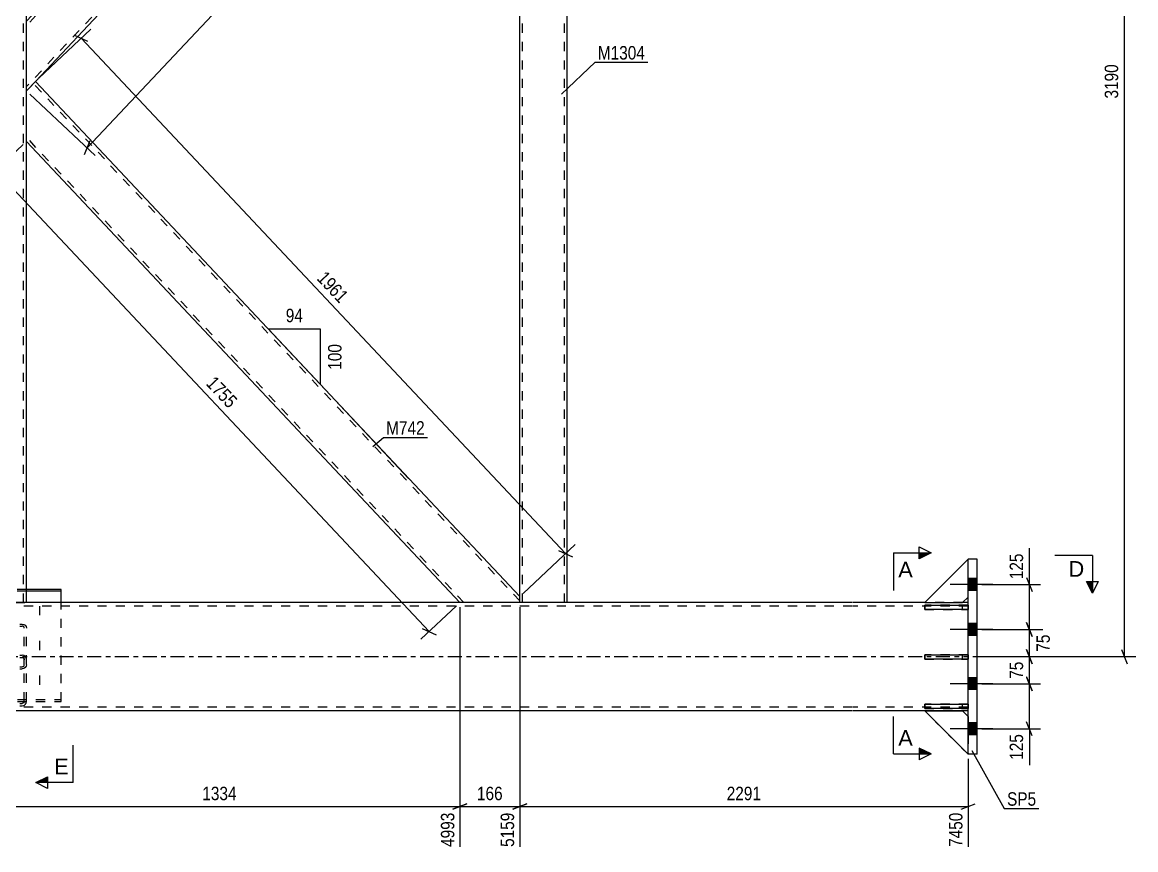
# Model space of a CAD drawing. Header units: millimetres. Extents: x 0 to 841, y 0 to 594.
# Drawn here: x 258.2 to 495.8, y 123.2 to 299.7 of the extents above; entities that cross this region are included whole.
import ezdxf

# ---------------------------------------------------------------- set-up
doc = ezdxf.new("R2010")
doc.units = ezdxf.units.MM
doc.linetypes.add('DXK_LINE_DOT2', pattern=[3.9198, 1.9599, -1.9599])
doc.linetypes.add('DXK_LINE_DOT3', pattern=[5.9187, 2.979, -0.9799, 0.9799, -0.9799])
doc.styles.add('Arial', font='ARIAL.TTF', dxfattribs={"height": 0.2})
doc.styles.add('Arial Narrow', font='ARIALN.TTF', dxfattribs={"height": 0.2})

# ---------------------------------------------------------------- blocks, each defined once
blk = doc.blocks.new('Part-570388617-2675 - 2555')
at = {"color": 7, "linetype": 'DXK_LINE_DOT2'}
for p, q in [((374.47, 398.24), (364.32, 398.24)), ((364.32, 396.97), (364.32, 398.24)), ((364.93, 175.94), (364.93, 398.24)), ((373.85, 175.94), (373.85, 398.24)), ((364.32, 175.94), (364.32, 177.21)), ((374.47, 175.94), (364.32, 175.94))]:
    blk.add_line(p, q, dxfattribs=at)
at = {"color": 2, "linetype": 'Continuous'}
for p, q in [((364.32, 177.21), (364.32, 396.97)), ((374.47, 175.94), (374.47, 398.24))]:
    blk.add_line(p, q, dxfattribs=at)
blk = doc.blocks.new('Bolt-570388617-2559 - 2555')
at = {"color": 1, "linetype": 'DXK_LINE_DOT2'}
for p, q in [((246.12, 175.18), (246.12, 172.99)), ((254.01, 175.18), (254.01, 172.99)), ((261.89, 175.18), (261.89, 172.99)), ((246.12, 167.77), (246.12, 165.58)), ((261.89, 167.77), (261.89, 165.58)), ((246.12, 160.36), (246.12, 158.17)), ((254.01, 160.36), (254.01, 158.17)), ((261.89, 160.36), (261.89, 158.17))]:
    blk.add_line(p, q, dxfattribs=at)
blk = doc.blocks.new('Part-570388617-2633 - 2555')
at = {"color": 2, "linetype": 'Continuous'}
for p, q in [((389.85, 175.94), (118.16, 175.93)), ((435.26, 175.94), (389.95, 175.94)), ((450.75, 175.94), (435.36, 175.94)), ((459.98, 175.94), (458.82, 175.94)), ((389.85, 152.86), (118.16, 152.86)), ((435.26, 152.86), (389.95, 152.86)), ((459.98, 152.86), (435.36, 152.86))]:
    blk.add_line(p, q, dxfattribs=at)
at = {"color": 7, "linetype": 'DXK_LINE_DOT2'}
for p, q in [((458.82, 175.94), (450.75, 175.94)), ((459.98, 152.86), (459.98, 175.94)), ((389.85, 175.17), (118.16, 175.17)), ((435.26, 175.17), (389.95, 175.17)), ((459.98, 175.17), (435.36, 175.17)), ((389.85, 153.63), (118.16, 153.63)), ((435.26, 153.63), (389.95, 153.63)), ((459.98, 153.63), (435.36, 153.63))]:
    blk.add_line(p, q, dxfattribs=at)
at = {"color": 7, "linetype": 'DXK_LINE_DOT3'}
for p, q in [((118.16, 164.4), (389.85, 164.4)), ((389.95, 164.4), (435.26, 164.4)), ((435.36, 164.4), (459.98, 164.4))]:
    blk.add_line(p, q, dxfattribs=at)
blk = doc.blocks.new('Bolt-570388617-2634 - 2555')
at = {"linetype": 'Continuous'}
for points in [[(459.98, 181.05), (459.98, 178.51), (461.9, 178.51), (461.9, 181.05)], [(459.98, 181.05), (459.98, 178.51), (461.9, 178.51), (461.9, 181.05)], [(459.98, 181.05), (459.98, 178.51), (461.9, 178.51), (461.9, 181.05)], [(459.98, 171.44), (459.98, 168.9), (461.9, 168.9), (461.9, 171.44)], [(459.98, 171.44), (459.98, 168.9), (461.9, 168.9), (461.9, 171.44)], [(459.98, 159.9), (459.98, 157.36), (461.9, 157.36), (461.9, 159.9)], [(459.98, 159.9), (459.98, 157.36), (461.9, 157.36), (461.9, 159.9)], [(459.98, 150.28), (459.98, 147.74), (461.9, 147.74), (461.9, 150.28)], [(459.98, 150.28), (459.98, 147.74), (461.9, 147.74), (461.9, 150.28)], [(459.98, 150.28), (459.98, 147.74), (461.9, 147.74), (461.9, 150.28)]]:
    blk.add_hatch(color=1, dxfattribs=at).paths.add_polyline_path(points)
at = {"color": 1, "linetype": 'Continuous'}
for p, q in [((461.9, 181.05), (459.98, 181.05)), ((461.9, 181.05), (459.98, 181.05)), ((461.9, 181.05), (459.98, 181.05)), ((465.29, 179.78), (456.13, 179.78)), ((465.29, 179.78), (456.13, 179.78)), ((465.29, 179.78), (456.13, 179.78)), ((461.9, 178.51), (459.98, 178.51)), ((461.9, 178.51), (459.98, 178.51)), ((461.9, 178.51), (459.98, 178.51)), ((461.9, 171.44), (459.98, 171.44)), ((461.9, 171.44), (459.98, 171.44)), ((465.29, 170.17), (456.13, 170.17)), ((465.29, 170.17), (456.13, 170.17)), ((461.9, 168.9), (459.98, 168.9)), ((461.9, 168.9), (459.98, 168.9)), ((461.9, 159.9), (459.98, 159.9)), ((461.9, 159.9), (459.98, 159.9)), ((465.29, 158.63), (456.13, 158.63)), ((465.29, 158.63), (456.13, 158.63)), ((461.9, 157.36), (459.98, 157.36)), ((461.9, 157.36), (459.98, 157.36)), ((461.9, 150.28), (459.98, 150.28)), ((461.9, 150.28), (459.98, 150.28)), ((461.9, 150.28), (459.98, 150.28)), ((465.29, 149.01), (456.13, 149.01)), ((465.29, 149.01), (456.13, 149.01)), ((465.29, 149.01), (456.13, 149.01)), ((461.9, 147.74), (459.98, 147.74)), ((461.9, 147.74), (459.98, 147.74)), ((461.9, 147.74), (459.98, 147.74))]:
    blk.add_line(p, q, dxfattribs=at)
blk = doc.blocks.new('Part-570388617-2576 - 2555')
at = {"color": 2, "linetype": 'Continuous'}
for p, q in [((459.98, 185.17), (450.75, 175.94)), ((450.75, 175.94), (458.82, 175.94)), ((458.82, 175.94), (459.98, 177.09))]:
    blk.add_line(p, q, dxfattribs=at)
at = {"color": 7, "linetype": 'DXK_LINE_DOT2'}
blk.add_line((459.98, 177.09), (459.98, 185.17), dxfattribs=at)
blk = doc.blocks.new('Part-570388617-2577 - 2555')
at = {"color": 7, "linetype": 'DXK_LINE_DOT2'}
for p, q in [((459.98, 185.17), (450.75, 175.94)), ((459.98, 177.09), (459.98, 185.17)), ((450.75, 175.94), (458.82, 175.94)), ((458.82, 175.94), (459.98, 177.09))]:
    blk.add_line(p, q, dxfattribs=at)
blk = doc.blocks.new('Part-570388617-2578 - 2555')
at = {"color": 2, "linetype": 'Continuous'}
for p, q in [((450.75, 152.81), (458.82, 152.81)), ((459.98, 143.58), (450.75, 152.81)), ((458.82, 152.81), (459.98, 151.65)), ((459.98, 143.58), (459.98, 143.63))]:
    blk.add_line(p, q, dxfattribs=at)
at = {"color": 7, "linetype": 'DXK_LINE_DOT2'}
blk.add_line((459.98, 143.63), (459.98, 151.65), dxfattribs=at)
blk = doc.blocks.new('Part-570388617-2579 - 2555')
at = {"color": 7, "linetype": 'DXK_LINE_DOT2'}
for p, q in [((450.75, 152.81), (458.82, 152.81)), ((459.98, 143.58), (450.75, 152.81)), ((458.82, 152.81), (459.98, 151.65)), ((459.98, 151.65), (459.98, 143.58))]:
    blk.add_line(p, q, dxfattribs=at)
blk = doc.blocks.new('Part-570388617-2580 - 2555')
at = {"color": 7, "linetype": 'DXK_LINE_DOT2'}
for p, q in [((459.98, 175.38), (450.75, 175.38)), ((450.75, 175.38), (450.75, 174.46)), ((450.75, 174.46), (459.98, 174.46)), ((458.82, 174.46), (458.82, 175.38)), ((459.98, 174.46), (459.98, 175.38))]:
    blk.add_line(p, q, dxfattribs=at)
blk = doc.blocks.new('Part-570388617-2581 - 2555')
at = {"color": 7, "linetype": 'DXK_LINE_DOT2'}
for p, q in [((459.98, 154.23), (450.75, 154.23)), ((450.75, 154.23), (450.75, 153.31)), ((450.75, 153.31), (459.98, 153.31)), ((458.82, 153.31), (458.82, 154.23)), ((459.98, 153.31), (459.98, 154.23))]:
    blk.add_line(p, q, dxfattribs=at)
blk = doc.blocks.new('Part-570388617-2582 - 2555')
at = {"color": 7, "linetype": 'DXK_LINE_DOT2'}
for p, q in [((459.98, 164.81), (450.75, 164.81)), ((450.75, 164.81), (450.75, 163.88)), ((458.82, 163.88), (458.82, 164.81)), ((459.98, 163.88), (459.98, 164.81)), ((450.75, 163.88), (459.98, 163.88))]:
    blk.add_line(p, q, dxfattribs=at)
blk = doc.blocks.new('Part-570388617-2583 - 2555')
at = {"color": 2, "linetype": 'Continuous'}
for p, q in [((450.75, 175.38), (459.98, 175.38)), ((450.75, 174.46), (450.75, 175.38)), ((459.98, 174.46), (450.75, 174.46)), ((459.98, 175.38), (459.98, 174.46))]:
    blk.add_line(p, q, dxfattribs=at)
at = {"color": 7, "linetype": 'DXK_LINE_DOT2'}
blk.add_line((458.82, 174.46), (458.82, 175.38), dxfattribs=at)
blk = doc.blocks.new('Part-570388617-2584 - 2555')
at = {"color": 2, "linetype": 'Continuous'}
for p, q in [((450.75, 154.23), (459.98, 154.23)), ((450.75, 153.31), (450.75, 154.23)), ((459.98, 153.31), (450.75, 153.31)), ((459.98, 154.23), (459.98, 153.31))]:
    blk.add_line(p, q, dxfattribs=at)
at = {"color": 7, "linetype": 'DXK_LINE_DOT2'}
blk.add_line((458.82, 153.31), (458.82, 154.23), dxfattribs=at)
blk = doc.blocks.new('Part-570388617-2585 - 2555')
at = {"color": 2, "linetype": 'Continuous'}
for p, q in [((450.75, 164.81), (459.98, 164.81)), ((450.75, 163.88), (450.75, 164.81)), ((459.98, 164.81), (459.98, 163.88)), ((459.98, 163.88), (450.75, 163.88))]:
    blk.add_line(p, q, dxfattribs=at)
at = {"color": 7, "linetype": 'DXK_LINE_DOT2'}
blk.add_line((458.82, 163.88), (458.82, 164.81), dxfattribs=at)
blk = doc.blocks.new('Part-570388617-2605 - 2555')
at = {"color": 2, "linetype": 'Continuous'}
for p, q in [((461.9, 185.17), (459.98, 185.17)), ((459.98, 175.38), (459.98, 185.17)), ((461.9, 143.63), (461.9, 185.17)), ((459.98, 164.81), (459.98, 174.46)), ((459.98, 154.23), (459.98, 163.88)), ((459.98, 143.63), (459.98, 153.31)), ((461.9, 143.63), (459.98, 143.63))]:
    blk.add_line(p, q, dxfattribs=at)
at = {"color": 7, "linetype": 'DXK_LINE_DOT2'}
for p, q in [((459.98, 174.46), (459.98, 175.38)), ((459.98, 153.31), (459.98, 164.81))]:
    blk.add_line(p, q, dxfattribs=at)
blk = doc.blocks.new('Part-570388617-2610 - 2555')
at = {"color": 2, "linetype": 'Continuous'}
for p, q in [((248.93, 299.9), (248.93, 398.24)), ((259.08, 299.9), (259.08, 398.24)), ((248.93, 175.94), (248.93, 274.28)), ((259.09, 175.94), (259.08, 274.28))]:
    blk.add_line(p, q, dxfattribs=at)
at = {"color": 7, "linetype": 'DXK_LINE_DOT2'}
for p, q in [((259.08, 398.24), (248.93, 398.24)), ((249.55, 175.94), (249.55, 398.24)), ((258.47, 175.94), (258.47, 398.24)), ((248.93, 274.28), (248.93, 299.9)), ((259.08, 274.28), (259.08, 299.9)), ((248.93, 175.94), (259.09, 175.94))]:
    blk.add_line(p, q, dxfattribs=at)
at = {"color": 7, "linetype": 'DXK_LINE_DOT3'}
blk.add_line((254.01, 175.94), (254.01, 398.24), dxfattribs=at)
blk = doc.blocks.new('Part-570388617-2680 - 2555')
at = {"color": 2, "linetype": 'Continuous'}
for p, q in [((260.98, 287.09), (259.08, 285.08)), ((364.32, 177.21), (260.98, 287.09)), ((259.08, 276.08), (259.08, 285.08)), ((259.08, 274.28), (259.08, 276.08)), ((351.57, 175.94), (259.08, 274.28)), ((364.32, 175.94), (364.32, 177.21))]:
    blk.add_line(p, q, dxfattribs=at)
at = {"color": 7, "linetype": 'DXK_LINE_DOT2'}
for p, q in [((364.32, 176.31), (260.55, 286.64)), ((259.08, 274.42), (259.08, 276.08)), ((259.08, 275.18), (259.08, 275.39)), ((352.42, 175.94), (259.08, 275.18)), ((364.32, 175.94), (351.57, 175.94))]:
    blk.add_line(p, q, dxfattribs=at)
blk = doc.blocks.new('Part-570388617-2684 - 2555')
at = {"color": 7, "linetype": 'DXK_LINE_DOT2'}
for p, q in [((249, 170.82), (249.2, 171.1)), ((249.2, 171.1), (249.5, 171.29)), ((249.5, 171.29), (249.85, 171.35)), ((249.85, 171.35), (258.16, 171.35)), ((258.16, 171.35), (258.52, 171.29)), ((258.52, 171.29), (258.81, 171.1)), ((258.81, 171.1), (259.01, 170.82)), ((248.93, 170.49), (249, 170.82)), ((248.93, 154.9), (248.93, 170.49)), ((249.43, 170.65), (249.39, 170.49)), ((249.39, 154.9), (249.39, 170.49)), ((249.53, 170.79), (249.43, 170.65)), ((249.68, 170.89), (249.53, 170.79)), ((249.85, 170.92), (249.68, 170.89)), ((249.85, 170.92), (258.16, 170.92)), ((258.34, 170.89), (258.16, 170.92)), ((258.49, 170.79), (258.34, 170.89)), ((258.59, 170.65), (258.49, 170.79)), ((258.62, 170.49), (258.59, 170.65)), ((258.62, 154.9), (258.62, 170.49)), ((259.01, 170.82), (259.09, 170.49)), ((259.09, 154.9), (259.09, 170.49)), ((249, 164.12), (248.93, 163.74)), ((249.39, 163.74), (249.43, 163.93)), ((249.43, 163.93), (249.53, 164.09)), ((249.85, 164.73), (249.5, 164.65)), ((249.53, 164.09), (249.68, 164.2)), ((249.68, 164.2), (249.85, 164.23)), ((249.85, 164.73), (258.16, 164.73)), ((249.85, 164.23), (258.16, 164.23)), ((258.52, 164.65), (258.16, 164.73)), ((258.16, 164.23), (258.34, 164.2)), ((258.34, 164.2), (258.49, 164.09)), ((258.49, 164.09), (258.59, 163.93)), ((258.59, 163.93), (258.62, 163.74)), ((259.09, 163.74), (259.01, 164.12)), ((249, 162.35), (248.93, 162.68)), ((249.2, 162.07), (249, 162.35)), ((249.5, 161.88), (249.2, 162.07)), ((249.39, 162.68), (249.43, 162.51)), ((249.43, 162.51), (249.53, 162.37)), ((249.85, 161.81), (249.5, 161.88)), ((249.53, 162.37), (249.68, 162.28)), ((249.68, 162.28), (249.85, 162.25)), ((249.85, 162.25), (258.16, 162.25)), ((249.85, 161.81), (258.16, 161.81)), ((258.16, 162.25), (258.34, 162.28)), ((258.52, 161.88), (258.16, 161.81)), ((258.34, 162.28), (258.49, 162.37)), ((258.49, 162.37), (258.59, 162.51)), ((258.81, 162.07), (258.52, 161.88)), ((258.59, 162.51), (258.62, 162.68)), ((259.01, 162.35), (258.81, 162.07)), ((259.09, 162.68), (259.01, 162.35)), ((248.93, 154.9), (249, 154.53)), ((249.43, 154.71), (249.39, 154.9)), ((249.53, 154.55), (249.43, 154.71)), ((249.68, 154.45), (249.53, 154.55)), ((249.85, 154.41), (249.68, 154.45)), ((258.34, 154.45), (258.16, 154.41)), ((258.49, 154.55), (258.34, 154.45)), ((258.59, 154.71), (258.49, 154.55)), ((258.62, 154.9), (258.59, 154.71)), ((259.01, 154.53), (259.09, 154.9)), ((249.5, 153.99), (249.85, 153.92)), ((249.85, 154.41), (258.16, 154.41)), ((249.85, 153.92), (258.16, 153.92)), ((258.16, 153.92), (258.52, 153.99))]:
    blk.add_line(p, q, dxfattribs=at)
at = {"color": 7, "linetype": 'DXK_LINE_DOT3'}
blk.add_line((254.01, 170), (254.01, 155.9), dxfattribs=at)
at = {"color": 7, "linetype": 'DXK_LINE_DOT2'}
for centre, start, end in [((249.89, 163.78), 114.3201, 159.2418), ((258.12, 163.78), 20.7584, 65.6802), ((249.89, 154.86), 200.7584, 245.6802), ((258.12, 154.86), 294.3201, 339.2418)]:
    blk.add_arc(centre, 0.955, start, end, dxfattribs=at)
blk = doc.blocks.new('Part-570388617-2691 - 2555')
at = {"color": 2, "linetype": 'Continuous'}
for p, q in [((248.93, 178.75), (241.51, 178.75)), ((241.51, 178.75), (241.51, 175.94)), ((248.93, 178.33), (241.51, 178.33)), ((266.51, 178.75), (259.09, 178.75)), ((266.51, 178.33), (259.09, 178.33)), ((266.51, 175.94), (266.51, 178.75))]:
    blk.add_line(p, q, dxfattribs=at)
at = {"color": 7, "linetype": 'DXK_LINE_DOT2'}
for p, q in [((259.09, 178.75), (248.93, 178.75)), ((259.09, 178.33), (248.93, 178.33)), ((241.51, 175.94), (241.51, 154.84)), ((266.51, 154.84), (266.51, 175.94)), ((241.51, 155.26), (266.51, 155.26)), ((241.51, 154.84), (266.51, 154.84))]:
    blk.add_line(p, q, dxfattribs=at)
blk = doc.blocks.new('Part-570388617-2699 - 2555')
at = {"color": 2, "linetype": 'Continuous'}
for p, q in [((351.57, 398.24), (259.08, 299.9)), ((364.32, 396.97), (260.98, 287.09)), ((364.32, 396.97), (364.32, 398.24)), ((259.08, 286.87), (259.08, 299.9)), ((259.08, 285.08), (259.08, 286.87))]:
    blk.add_line(p, q, dxfattribs=at)
at = {"color": 7, "linetype": 'DXK_LINE_DOT2'}
for p, q in [((352.42, 398.24), (259.08, 299)), ((364.32, 397.87), (259.08, 285.98)), ((364.32, 398.24), (351.57, 398.24)), ((260.98, 287.09), (259.08, 285.08)), ((259.08, 285.21), (259.08, 286.87)), ((259.08, 285.98), (259.08, 286.04))]:
    blk.add_line(p, q, dxfattribs=at)
blk = doc.blocks.new('StraightDimension-570388617-7429 - 2555')
at = {"color": 7, "linetype": 'Continuous'}
for p, q in [((472.47, 171.67), (473.67, 168.67)), ((462.9, 170.17), (475.92, 170.17)), ((473.07, 164.4), (473.07, 170.17)), ((460.98, 164.4), (475.92, 164.4)), ((473.67, 162.9), (472.47, 165.9))]:
    blk.add_line(p, q, dxfattribs=at)
at = {"color": 0}
blk.add_wipeout([(478.02, 169.71), (473.82, 169.71), (473.82, 164.85), (478.02, 164.85)], dxfattribs=at)
at = {"color": 3, "style": 'Arial Narrow'}
blk.add_text('75', height=2.863, rotation=90.0002, dxfattribs=at).set_placement((477.42, 165.45))
blk = doc.blocks.new('StraightDimension-570388617-7311 - 2555')
at = {"color": 7, "linetype": 'Continuous'}
for p, q in [((351.57, 174.94), (351.57, 123.82)), ((364.32, 174.94), (364.32, 123.82)), ((353.07, 133.04), (350.07, 131.84)), ((351.57, 132.44), (364.32, 132.44)), ((362.82, 131.84), (365.82, 133.04))]:
    blk.add_line(p, q, dxfattribs=at)
at = {"color": 0}
blk.add_wipeout([(361.29, 133.19), (361.29, 137.39), (354.6, 137.39), (354.6, 133.19)], dxfattribs=at)
at = {"color": 0, "linetype": 'Continuous'}
blk.add_wipeout([(363.72, 131.74), (359.52, 131.74), (359.52, 123.22), (363.72, 123.22)], dxfattribs=at)
at = {"color": 3, "style": 'Arial Narrow'}
blk.add_text('166', height=2.863, dxfattribs=at).set_placement((355.2, 133.79))
at = {"color": 3, "linetype": 'Continuous', "style": 'Arial Narrow'}
blk.add_text('5159', height=2.863, rotation=90.0002, dxfattribs=at).set_placement((363.12, 123.82))
blk = doc.blocks.new('AngleDimension-570388617-2796 - 2555')
at = {"color": 7, "linetype": 'Continuous'}
for p, q in [((321.79, 234.23), (310.69, 234.23)), ((321.79, 222.43), (310.69, 234.23)), ((321.79, 222.43), (321.79, 234.23)), ((340.62, 202.4), (321.79, 222.43))]:
    blk.add_line(p, q, dxfattribs=at)
at = {"color": 0}
for points in [[(318.66, 235.13), (318.66, 239.33), (313.81, 239.33), (313.81, 235.13)], [(326.89, 231.67), (322.69, 231.67), (322.69, 224.99), (326.89, 224.99)]]:
    blk.add_wipeout(points, dxfattribs=at)
at = {"color": 3, "style": 'Arial Narrow'}
blk.add_text('94', height=2.863, dxfattribs=at).set_placement((314.41, 235.73))
blk.add_text('100', height=2.863, rotation=90.0002, dxfattribs=at).set_placement((326.29, 225.59))
blk = doc.blocks.new('StraightDimension-570388617-2862 - 2555')
at = {"color": 7, "linetype": 'Continuous'}
for p, q in [((365.04, 396.29), (378.98, 383.18)), ((376.64, 383.32), (377.82, 386.33)), ((272, 272.93), (377.23, 384.82)), ((259.81, 284.39), (273.75, 271.28)), ((272.59, 274.43), (271.41, 271.42))]:
    blk.add_line(p, q, dxfattribs=at)
at = {"color": 0}
blk.add_wipeout([(326.99, 332.49), (323.93, 335.37), (318.1, 329.17), (321.16, 326.29)], dxfattribs=at)
at = {"color": 3, "style": 'Arial Narrow'}
blk.add_text('1997', height=2.863, rotation=46.7591, dxfattribs=at).set_placement((321.13, 327.14))
blk = doc.blocks.new('StraightDimension-570388617-2877 - 2555')
at = {"color": 7, "linetype": 'Continuous'}
for p, q in [((261.71, 287.77), (272.82, 298.22)), ((272.21, 295.59), (269.28, 296.95)), ((270.74, 296.27), (374.08, 186.39)), ((365.04, 177.89), (376.16, 188.34)), ((372.62, 187.07), (375.55, 185.71))]:
    blk.add_line(p, q, dxfattribs=at)
at = {"color": 0}
blk.add_wipeout([(325.87, 238.74), (328.93, 241.62), (323.1, 247.82), (320.04, 244.94)], dxfattribs=at)
at = {"color": 3, "style": 'Arial Narrow'}
blk.add_text('1961', height=2.863, rotation=-46.7591, dxfattribs=at).set_placement((320.89, 244.92))
blk = doc.blocks.new('StraightDimension-570388617-7310 - 2555')
at = {"color": 7, "linetype": 'Continuous'}
for p, q in [((364.32, 174.94), (364.32, 123.82)), ((459.98, 142.58), (459.98, 123.82)), ((365.82, 133.04), (362.82, 131.84)), ((364.32, 132.44), (459.98, 132.44)), ((458.48, 131.84), (461.48, 133.04))]:
    blk.add_line(p, q, dxfattribs=at)
at = {"color": 0}
blk.add_wipeout([(416.4, 133.19), (416.4, 137.39), (407.89, 137.39), (407.89, 133.19)], dxfattribs=at)
at = {"color": 0, "linetype": 'Continuous'}
blk.add_wipeout([(459.38, 131.74), (455.18, 131.74), (455.18, 123.22), (459.38, 123.22)], dxfattribs=at)
at = {"color": 3, "style": 'Arial Narrow'}
blk.add_text('2291', height=2.863, dxfattribs=at).set_placement((408.49, 133.79))
at = {"color": 3, "linetype": 'Continuous', "style": 'Arial Narrow'}
blk.add_text('7450', height=2.863, rotation=90.0002, dxfattribs=at).set_placement((458.78, 123.82))
blk = doc.blocks.new('StraightDimension-570388617-7312 - 2555')
at = {"color": 7, "linetype": 'Continuous'}
for p, q in [((248.93, 174.94), (248.93, 123.82)), ((351.57, 174.94), (351.57, 123.82)), ((250.43, 133.04), (247.43, 131.84)), ((248.93, 132.44), (351.57, 132.44)), ((350.07, 131.84), (353.07, 133.04))]:
    blk.add_line(p, q, dxfattribs=at)
at = {"color": 0}
blk.add_wipeout([(304.51, 133.19), (304.51, 137.39), (296, 137.39), (296, 133.19)], dxfattribs=at)
at = {"color": 0, "linetype": 'Continuous'}
blk.add_wipeout([(350.97, 131.74), (346.77, 131.74), (346.77, 123.22), (350.97, 123.22)], dxfattribs=at)
at = {"color": 3, "style": 'Arial Narrow'}
blk.add_text('1334', height=2.863, dxfattribs=at).set_placement((296.6, 133.79))
at = {"color": 3, "linetype": 'Continuous', "style": 'Arial Narrow'}
blk.add_text('4993', height=2.863, rotation=90.0002, dxfattribs=at).set_placement((350.37, 123.82))
blk = doc.blocks.new('StraightDimension-570388617-7428 - 2555')
at = {"color": 7, "linetype": 'Continuous'}
for p, q in [((472.47, 181.28), (473.67, 178.28)), ((462.9, 179.78), (475.47, 179.78)), ((473.07, 170.17), (473.07, 179.78)), ((473.67, 168.67), (472.47, 171.67)), ((462.9, 170.17), (475.47, 170.17))]:
    blk.add_line(p, q, dxfattribs=at)
at = {"color": 0}
blk.add_wipeout([(472.32, 186.99), (468.12, 186.99), (468.12, 180.31), (472.32, 180.31)], dxfattribs=at)
at = {"color": 7, "linetype": 'Continuous'}
blk.add_line((473.07, 179.78), (473.07, 187.52), dxfattribs=at)
blk.add_line((473.07, 179.78), (473.07, 187.52), dxfattribs=at)
at = {"color": 3, "style": 'Arial Narrow'}
blk.add_text('125', height=2.863, rotation=90.0002, dxfattribs=at).set_placement((471.72, 180.91))
blk = doc.blocks.new('StraightDimension-570388617-7430 - 2555')
at = {"color": 7, "linetype": 'Continuous'}
for p, q in [((460.98, 164.4), (475.47, 164.4)), ((472.47, 165.9), (473.67, 162.9)), ((473.07, 158.63), (473.07, 164.4)), ((473.67, 157.13), (472.47, 160.13)), ((462.9, 158.63), (475.47, 158.63))]:
    blk.add_line(p, q, dxfattribs=at)
at = {"color": 0}
blk.add_wipeout([(472.32, 163.94), (468.12, 163.94), (468.12, 159.08), (472.32, 159.08)], dxfattribs=at)
at = {"color": 3, "style": 'Arial Narrow'}
blk.add_text('75', height=2.863, rotation=90.0002, dxfattribs=at).set_placement((471.72, 159.68))
blk = doc.blocks.new('StraightDimension-570388617-7431 - 2555')
at = {"color": 7, "linetype": 'Continuous'}
for p, q in [((472.47, 160.13), (473.67, 157.13)), ((462.9, 158.63), (475.47, 158.63)), ((473.07, 149.01), (473.07, 158.63)), ((473.67, 147.51), (472.47, 150.51)), ((462.9, 149.01), (475.47, 149.01))]:
    blk.add_line(p, q, dxfattribs=at)
at = {"color": 0}
blk.add_wipeout([(472.32, 148.49), (468.12, 148.49), (468.12, 141.8), (472.32, 141.8)], dxfattribs=at)
at = {"color": 7, "linetype": 'Continuous'}
blk.add_line((473.07, 149.01), (473.07, 141.28), dxfattribs=at)
blk.add_line((473.07, 149.01), (473.07, 141.28), dxfattribs=at)
at = {"color": 3, "style": 'Arial Narrow'}
blk.add_text('125', height=2.863, rotation=90.0002, dxfattribs=at).set_placement((471.72, 142.4))
blk = doc.blocks.new('StraightDimension-570388617-8341 - 2555')
at = {"color": 7, "linetype": 'Continuous'}
for p, q in [((493.95, 408.28), (492.75, 411.28)), ((415.57, 409.78), (495.75, 409.78)), ((493.35, 164.4), (493.35, 409.78)), ((460.98, 164.4), (495.75, 164.4)), ((492.75, 165.9), (493.95, 162.9))]:
    blk.add_line(p, q, dxfattribs=at)
at = {"color": 0}
blk.add_wipeout([(492.6, 291.35), (488.4, 291.35), (488.4, 282.83), (492.6, 282.83)], dxfattribs=at)
at = {"color": 3, "style": 'Arial Narrow'}
blk.add_text('3190', height=2.863, rotation=90.0002, dxfattribs=at).set_placement((492, 283.43))
blk = doc.blocks.new('StraightDimension-570388617-14455 - 2555')
at = {"color": 7, "linetype": 'Continuous'}
for p, q in [((258.36, 273.59), (250.76, 266.45)), ((253.97, 267.41), (251.05, 268.78)), ((252.51, 268.1), (345, 169.75)), ((350.84, 175.25), (343.25, 168.11)), ((343.53, 170.43), (346.46, 169.07))]:
    blk.add_line(p, q, dxfattribs=at)
at = {"color": 0}
blk.add_wipeout([(302.22, 216.34), (305.28, 219.21), (299.44, 225.42), (296.38, 222.54)], dxfattribs=at)
at = {"color": 3, "style": 'Arial Narrow'}
blk.add_text('1755', height=2.863, rotation=-46.7591, dxfattribs=at).set_placement((297.23, 222.51))
blk = doc.blocks.new('SectionMark-570388617-9281 - 2555')
at = {"linetype": 'Continuous'}
for points in [[(449.58, 185.29), (449.58, 186.54), (452.08, 186.54)], [(449.58, 143.64), (449.58, 144.89), (452.08, 143.64)]]:
    blk.add_hatch(color=6, dxfattribs=at).paths.add_polyline_path(points)
at = {"color": 6, "linetype": 'Continuous'}
for p, q in [((449.58, 185.29), (449.58, 187.79)), ((449.58, 187.79), (452.08, 186.54)), ((444.08, 186.54), (452.08, 186.54)), ((452.08, 186.54), (449.58, 185.29)), ((444.08, 143.64), (452.08, 143.64)), ((452.08, 143.64), (449.58, 144.89)), ((449.58, 144.89), (449.58, 142.39)), ((452.08, 143.64), (449.58, 142.39))]:
    blk.add_line(p, q, dxfattribs=at)
at = {"color": 0, "linetype": 'Continuous'}
for points in [[(448.19, 181.29), (448.19, 184.79), (445.08, 184.79), (445.08, 181.29)], [(448.19, 145.39), (448.19, 148.89), (445.08, 148.89), (445.08, 145.39)]]:
    blk.add_wipeout(points, dxfattribs=at)
at = {"color": 6, "linetype": 'Continuous'}
for p, q in [((444.08, 186.54), (444.08, 178.54)), ((444.08, 143.64), (444.08, 151.64))]:
    blk.add_line(p, q, dxfattribs=at)
at = {"color": 3, "linetype": 'Continuous', "style": 'Arial'}
for p in [(445.08, 181.29), (445.08, 145.39)]:
    blk.add_text('A', height=3.34, dxfattribs=at).set_placement(p)
blk = doc.blocks.new('Mark-570388617-2601 - 2555')
at = {"color": 0}
blk.add_wipeout([(474.51, 132.61), (474.51, 135.61), (468.3, 135.61), (468.3, 132.61)], dxfattribs=at)
blk.add_wipeout([(474.51, 132.61), (474.51, 135.61), (468.3, 135.61), (468.3, 132.61)], dxfattribs=at)
at = {"color": 30, "linetype": 'Continuous'}
for p, q in [((460.8, 144.39), (467.7, 132.01)), ((467.7, 132.01), (475.11, 132.01))]:
    blk.add_line(p, q, dxfattribs=at)
at = {"color": 3, "style": 'Arial Narrow'}
blk.add_text('SP5', height=2.863, dxfattribs=at).set_placement((468.3, 132.61))
blk = doc.blocks.new('Mark-570388617-2671 - 2555')
at = {"color": 0}
blk.add_wipeout([(391.05, 291.75), (391.05, 294.75), (380.99, 294.75), (380.99, 291.75)], dxfattribs=at)
blk.add_wipeout([(391.05, 291.75), (391.05, 294.75), (380.99, 294.75), (380.99, 291.75)], dxfattribs=at)
at = {"color": 30, "linetype": 'Continuous'}
for p, q in [((373.25, 284.38), (380.39, 291.15)), ((380.39, 291.15), (391.65, 291.15))]:
    blk.add_line(p, q, dxfattribs=at)
at = {"color": 3, "style": 'Arial Narrow'}
blk.add_text('M1304', height=2.863, dxfattribs=at).set_placement((380.99, 291.75))
blk = doc.blocks.new('Mark-570388617-2676 - 2555')
at = {"color": 0}
blk.add_wipeout([(344.05, 211.75), (344.05, 214.75), (335.83, 214.75), (335.83, 211.75)], dxfattribs=at)
blk.add_wipeout([(344.05, 211.75), (344.05, 214.75), (335.83, 214.75), (335.83, 211.75)], dxfattribs=at)
at = {"color": 30, "linetype": 'Continuous'}
for p, q in [((332.95, 209.19), (335.23, 211.15)), ((335.23, 211.15), (344.65, 211.15))]:
    blk.add_line(p, q, dxfattribs=at)
at = {"color": 3, "style": 'Arial Narrow'}
blk.add_text('M742', height=2.863, dxfattribs=at).set_placement((335.83, 211.75))
blk = doc.blocks.new('SectionMark-570388617-3226 - 2555')
at = {"color": 6, "linetype": 'Continuous'}
for p in [(486.52, 185.94), (487.77, 180.44)]:
    blk.add_line(p, (486.52, 177.94), dxfattribs=at)
at = {"color": 0, "linetype": 'Continuous'}
blk.add_wipeout([(484.77, 181.44), (484.77, 184.94), (481.4, 184.94), (481.4, 181.44)], dxfattribs=at)
at = {"linetype": 'Continuous'}
blk.add_hatch(color=6, dxfattribs=at).paths.add_polyline_path([(485.27, 180.44), (486.52, 180.44), (486.52, 177.94)])
at = {"color": 6, "linetype": 'Continuous'}
for p, q in [((486.52, 185.94), (478.52, 185.94)), ((485.27, 180.44), (487.77, 180.44)), ((486.52, 177.94), (485.27, 180.44))]:
    blk.add_line(p, q, dxfattribs=at)
at = {"color": 3, "linetype": 'Continuous', "style": 'Arial'}
blk.add_text('D', height=3.34, dxfattribs=at).set_placement((481.4, 181.44))
blk = doc.blocks.new('SectionMark-570388617-3230 - 2555')
at = {"linetype": 'Continuous'}
blk.add_hatch(color=6, dxfattribs=at).paths.add_polyline_path([(263.58, 138.8), (263.58, 137.55), (261.08, 137.55)])
at = {"color": 6, "linetype": 'Continuous'}
for p, q in [((261.08, 137.55), (263.58, 138.8)), ((263.58, 138.8), (263.58, 136.3)), ((269.08, 137.55), (261.08, 137.55)), ((263.58, 136.3), (261.08, 137.55))]:
    blk.add_line(p, q, dxfattribs=at)
at = {"color": 0, "linetype": 'Continuous'}
blk.add_wipeout([(268.08, 139.3), (268.08, 142.8), (264.97, 142.8), (264.97, 139.3)], dxfattribs=at)
at = {"color": 6, "linetype": 'Continuous'}
blk.add_line((269.08, 137.55), (269.08, 145.55), dxfattribs=at)
at = {"color": 3, "linetype": 'Continuous', "style": 'Arial'}
blk.add_text('E', height=3.34, dxfattribs=at).set_placement((264.97, 139.3))

msp = doc.modelspace()

# ---------------------------------------------------------------- block references
for name in ['Part-570388617-2610 - 2555', 'Part-570388617-2699 - 2555', 'Part-570388617-2675 - 2555', 'Part-570388617-2680 - 2555', 'Part-570388617-2576 - 2555', 'Part-570388617-2577 - 2555', 'Part-570388617-2605 - 2555', 'Bolt-570388617-2634 - 2555', 'Part-570388617-2691 - 2555', 'Part-570388617-2633 - 2555', 'Bolt-570388617-2559 - 2555', 'Part-570388617-2580 - 2555', 'Part-570388617-2583 - 2555', 'Part-570388617-2684 - 2555', 'Part-570388617-2582 - 2555', 'Part-570388617-2585 - 2555', 'Part-570388617-2581 - 2555', 'Part-570388617-2584 - 2555', 'Part-570388617-2578 - 2555', 'Part-570388617-2579 - 2555']:
    msp.add_blockref(name, (0, 0))

# ---------------------------------------------------------------- next in the draw order: block references
for name in ['StraightDimension-570388617-2862 - 2555', 'AngleDimension-570388617-2796 - 2555', 'StraightDimension-570388617-7311 - 2555', 'StraightDimension-570388617-7429 - 2555']:
    msp.add_blockref(name, (0, 0))

# ---------------------------------------------------------------- next in the draw order: block references
for name in ['StraightDimension-570388617-2877 - 2555', 'StraightDimension-570388617-7428 - 2555', 'StraightDimension-570388617-7312 - 2555', 'StraightDimension-570388617-7310 - 2555']:
    msp.add_blockref(name, (0, 0))

# ---------------------------------------------------------------- next in the draw order: block references
for name in ['Mark-570388617-2671 - 2555', 'StraightDimension-570388617-14455 - 2555', 'StraightDimension-570388617-7430 - 2555']:
    msp.add_blockref(name, (0, 0))

# ---------------------------------------------------------------- next in the draw order: block references
for name in ['StraightDimension-570388617-8341 - 2555', 'Mark-570388617-2676 - 2555', 'StraightDimension-570388617-7431 - 2555']:
    msp.add_blockref(name, (0, 0))

# ---------------------------------------------------------------- next in the draw order: block references
for name in ['SectionMark-570388617-9281 - 2555', 'Mark-570388617-2601 - 2555']:
    msp.add_blockref(name, (0, 0))

# ---------------------------------------------------------------- next in the draw order: block references
msp.add_blockref('SectionMark-570388617-3226 - 2555', (0, 0))

# ---------------------------------------------------------------- next in the draw order: block references
msp.add_blockref('SectionMark-570388617-3230 - 2555', (0, 0))

doc.saveas('drawing.dxf')
